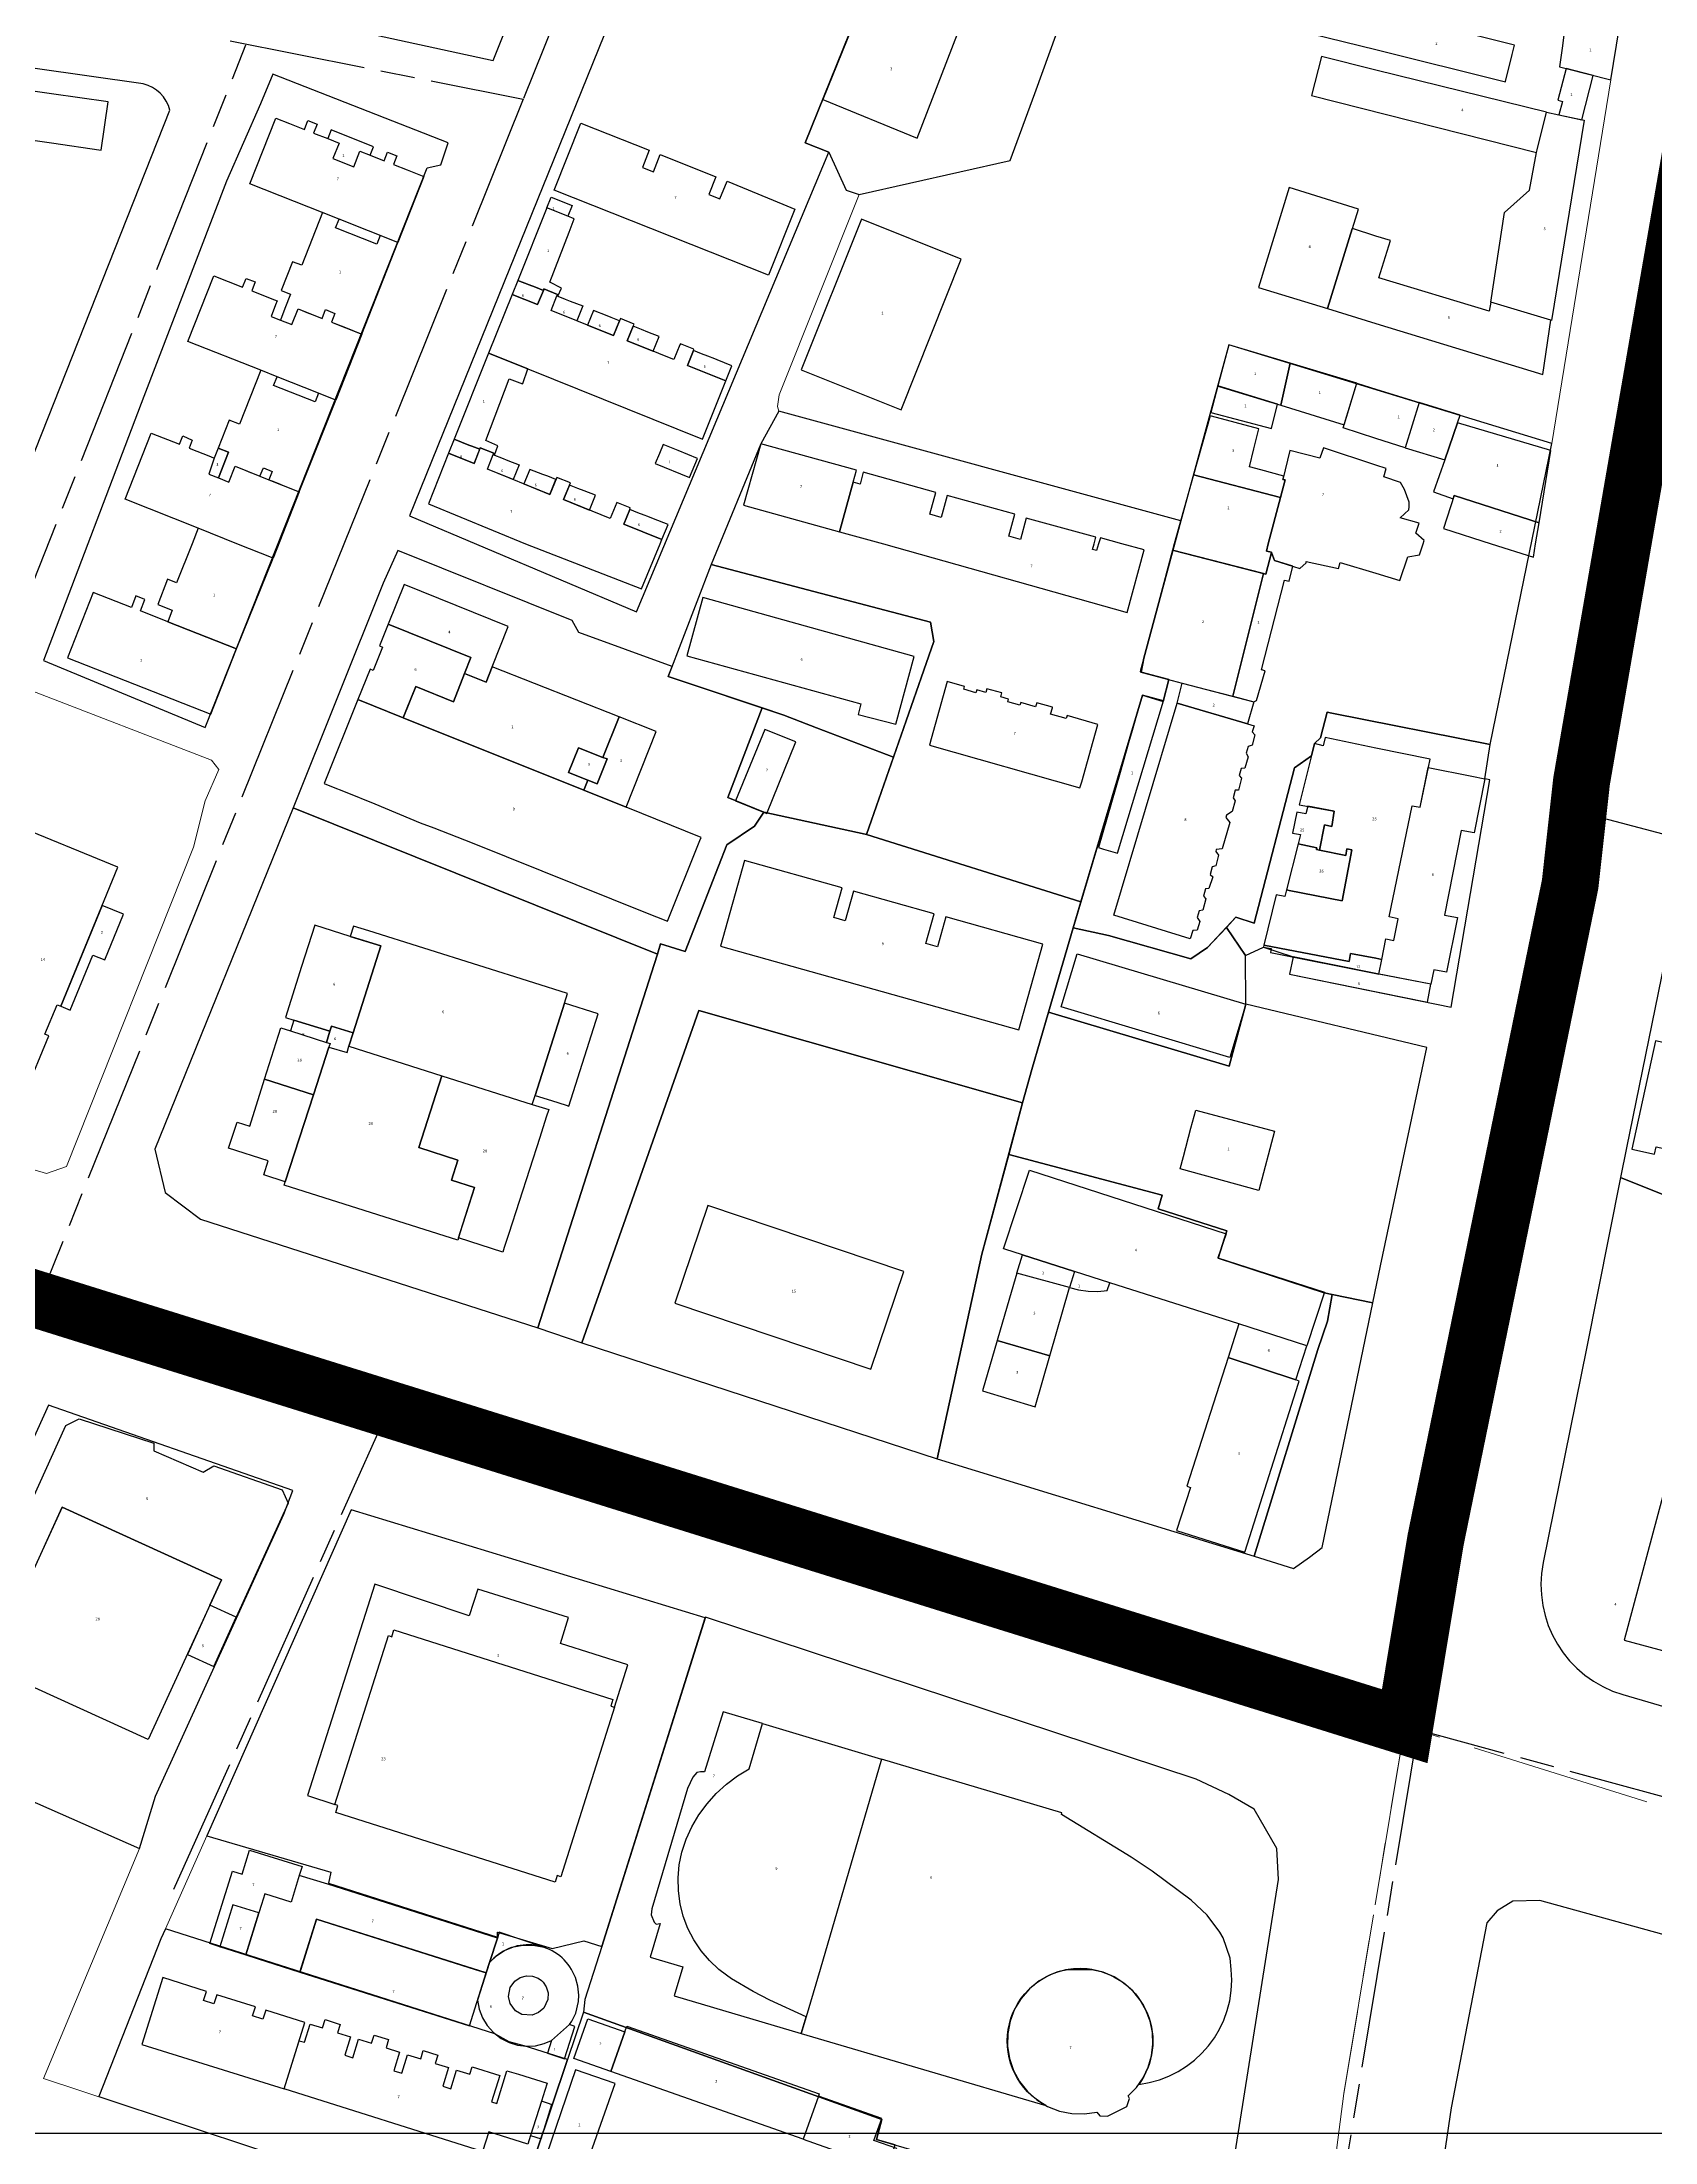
# Model space of a CAD drawing. Header units: millimetres. Extents: x 125232 to 134072, y 142885 to 152835.
# Drawn here: x 129766 to 130049, y 146969.7 to 147338 of the extents above; entities that cross this region are included whole.
import ezdxf
from ezdxf.enums import TextEntityAlignment as Align

# ---------------------------------------------------------------- set-up
doc = ezdxf.new("R2010")
doc.units = ezdxf.units.MM
doc.linetypes.add('ACAD_ISO08W100', pattern=[36, 24, -3, 6, -3])
doc.linetypes.add('CENTER', pattern=[50.8, 31.75, -6.35, 6.35, -6.35])
for name, color, linetype in [('buildings', 7, 'Continuous'), ('commerce', 10, 'Continuous'), ('commerce & office', 242, 'Continuous'), ('commerce and residence', 32, 'Continuous'), ('culture', 21, 'Continuous'), ('layers', 7, 'Continuous'), ('research & university', 30, 'Continuous'), ('reserve', 253, 'Continuous'), ('residence', 2, 'Continuous'), ('residence-bad', 41, 'Continuous'), ('villadom', 51, 'Continuous'), ('老城北中心线', 7, 'ACAD_ISO08W100')]:
    doc.layers.add(name, color=color, linetype=linetype)
for name, color, linetype, lineweight in [('government', 221, 'Continuous', 0), ('parking', 8, 'Continuous', 0), ('school', 31, 'Continuous', 0), ('super block', 6, 'CENTER', 0)]:
    doc.layers.add(name, color=color, linetype=linetype, lineweight=lineweight)
doc.styles.add('层数', font='', dxfattribs={"height": 2})
doc.styles.get('层数').set_extended_font_data('FangSong_GB2312')

msp = doc.modelspace()

# ---------------------------------------------------------------- linework, layer by layer
msp.add_lwpolyline([(130151.88, 147771.28), (129501.88, 147771.28), (129501.88, 146971.28), (130151.88, 146971.28)], close=True)
at = {"layer": 'buildings', "linetype": 'Continuous', "flags": 128}
for points in [[(129988.77, 147339.45), (130000, 147336.65), (130022.71, 147331.01), (130022.74, 147331.12), (130023.3, 147333.38), (130023.9, 147335.8), (130024.31, 147337.45), (129990.39, 147345.99), (129988.77, 147339.45)], [(129926.59, 147339.45), (129912.69, 147344.97), (129910.49, 147339.32), (129907.99, 147340.31), (129902.96, 147327.89), (129919.51, 147321.1)], [(130042.66, 147340.32), (130040.78, 147340.56), (130038.89, 147340.81), (130035.17, 147341.35), (130034.96, 147339.94), (130033.09, 147340.21), (130032.71, 147337.34), (130032.22, 147333.64), (130033.36, 147333.35), (130041.21, 147331.33)], [(129988.72, 147328.61), (130028.18, 147318.62), (130028.26, 147319.06), (130029.94, 147325.68), (130000, 147333.06), (129990.44, 147335.45), (129988.72, 147328.61)], [(129746.07, 147323.41), (129767.69, 147320.3), (129776.4, 147319.04), (129777.61, 147327.47), (129767.69, 147328.9), (129747.28, 147331.84), (129746.07, 147323.41)], [(130033.36, 147333.35), (130031.92, 147327.77), (130032.72, 147327.56), (130032.11, 147325.22), (130036.1, 147324.37), (130038.11, 147332.11)], [(129802.44, 147313.14), (129807.01, 147324.65), (129809.44, 147323.69), (129812.04, 147322.66), (129812.65, 147324.2), (129814.26, 147323.56), (129813.65, 147322.03), (129816.15, 147321.04), (129818.11, 147320.26), (129817.04, 147317.54), (129820.69, 147316.1), (129821.77, 147318.84), (129823.59, 147318.12), (129826, 147317.17), (129826.59, 147318.68), (129828.23, 147318.02), (129827.65, 147316.52), (129830.08, 147315.56), (129832.96, 147314.43), (129828.41, 147302.86), (129818.1, 147306.94), (129802.44, 147313.14)], [(129882.99, 147311.24), (129884.88, 147310.46), (129886.18, 147313.59), (129895.94, 147309.53), (129898.06, 147308.65), (129893.47, 147297.1), (129855.85, 147312.03), (129860.51, 147323.77), (129872.52, 147319.01), (129871.33, 147316.01), (129873.25, 147315.25), (129874.44, 147318.25), (129884.23, 147314.36)], [(130029.94, 147325.68), (130032.11, 147325.22), (130036.51, 147324.27), (130030.8, 147289.17), (130030.71, 147289.2), (130020.13, 147292.39), (130022.56, 147308.09), (130026.93, 147312.02), (130028.18, 147318.62), (130028.26, 147319.06)], [(129820.69, 147316.1), (129821.77, 147318.84), (129823.59, 147318.12), (129824.18, 147319.63), (129816.75, 147322.57), (129816.15, 147321.04), (129818.11, 147320.26), (129817.04, 147317.54)], [(129995.86, 147305.23), (129995.88, 147305.28), (129996.95, 147308.67), (129984.77, 147312.46), (129979.4, 147294.96), (129991.48, 147291.23), (129991.48, 147291.25)], [(129855.06, 147295.88), (129858.45, 147304.63), (129859.35, 147306.96), (129859.35, 147306.98), (129858.25, 147307.42), (129854.57, 147308.89), (129849.45, 147296.17), (129851.48, 147295.39), (129852.56, 147294.98), (129853.95, 147294.42), (129854.06, 147294.69), (129856.42, 147293.74), (129856.32, 147293.48), (129856.5, 147293.41), (129857.16, 147294.83)], [(129859.03, 147309.34), (129858.25, 147307.42), (129854.57, 147308.89), (129855.34, 147310.81)], [(129822.1, 147286.77), (129828.41, 147302.86), (129825.35, 147304.06), (129824.75, 147302.53), (129817.49, 147305.38), (129818.1, 147306.94), (129815.2, 147308.08), (129811.57, 147298.83), (129809.94, 147299.47), (129807.97, 147294.42), (129809.6, 147293.78), (129808.61, 147291.26), (129807.81, 147289.24), (129809.83, 147288.44), (129810.91, 147291.18), (129812.73, 147290.46), (129813.58, 147290.13), (129815.14, 147289.51), (129815.76, 147291.07), (129817.38, 147290.36), (129816.79, 147288.86), (129818.46, 147288.21), (129819.23, 147287.9)], [(129909.74, 147306.92), (129899.17, 147280.48), (129916.7, 147273.47), (129927.27, 147299.92)], [(129991.48, 147291.25), (130000, 147288.61), (130029.28, 147279.7), (130030.71, 147289.2), (130020.13, 147292.39), (130019.88, 147290.79), (130000.49, 147296.64), (130002.54, 147303.19), (130000, 147303.95), (129995.88, 147305.28), (129995.86, 147305.23), (129991.48, 147291.25)], [(129791.58, 147285.49), (129796.16, 147296.99), (129801.18, 147295), (129801.79, 147296.54), (129803.42, 147295.96), (129802.79, 147294.37), (129806.79, 147292.78), (129807.25, 147292.6), (129806.98, 147291.9), (129806.19, 147289.88), (129807.81, 147289.24), (129809.83, 147288.44), (129810.91, 147291.18), (129815.14, 147289.51), (129815.76, 147291.07), (129817.38, 147290.36), (129816.79, 147288.86), (129822.1, 147286.77), (129817.55, 147275.2), (129814.5, 147276.41), (129807.24, 147279.29), (129804.37, 147280.42), (129791.58, 147285.49)], [(129844.33, 147283.45), (129851.24, 147280.67), (129881.84, 147268.37), (129885.95, 147278.58), (129879.23, 147281.28), (129880.26, 147283.87), (129880.37, 147284.13), (129877.98, 147285.09), (129877.89, 147284.88), (129876.86, 147282.31), (129875.19, 147282.98), (129873.24, 147283.76), (129868.68, 147285.6), (129869.7, 147288.15), (129869.85, 147288.52), (129867.47, 147289.48), (129867.32, 147289.11), (129866.28, 147286.51), (129861.72, 147288.34), (129859.81, 147289.11), (129855.29, 147290.93), (129856.32, 147293.48), (129856.42, 147293.74), (129854.06, 147294.69), (129853.95, 147294.42), (129852.95, 147291.94), (129848.47, 147293.74)], [(129848.47, 147293.74), (129852.95, 147291.94), (129853.95, 147294.42), (129852.56, 147294.98), (129851.48, 147295.39), (129849.45, 147296.17)], [(129860.86, 147291.74), (129859.81, 147289.11), (129855.29, 147290.93), (129856.32, 147293.48), (129856.5, 147293.41), (129857.76, 147292.9), (129858.64, 147292.57)], [(129866.28, 147286.51), (129867.32, 147289.11), (129865.87, 147289.69), (129865.13, 147289.98), (129862.74, 147290.89), (129861.72, 147288.34)], [(129868.68, 147285.6), (129873.24, 147283.76), (129874.28, 147286.37), (129872.3, 147287.13), (129871.18, 147287.55), (129869.7, 147288.15)], [(129847.95, 147278.95), (129850.29, 147278.02), (129850.33, 147278.13), (129851.24, 147280.67), (129844.33, 147283.45), (129838.28, 147268.32), (129840.9, 147267.32), (129841.4, 147267.13), (129842.78, 147266.57), (129842.89, 147266.84), (129845.26, 147265.89), (129845.15, 147265.63), (129845.4, 147265.53), (129845.95, 147267.17), (129843.86, 147268.1), (129847.13, 147276.78)], [(129879.23, 147281.28), (129885.95, 147278.58), (129887.01, 147281.22), (129884.46, 147282.24), (129884.02, 147282.41), (129882.82, 147282.87), (129881.7, 147283.29), (129880.26, 147283.87)], [(129984.95, 147281.66), (129974.18, 147284.86), (129972.29, 147277.67), (129972.51, 147277.6), (129981.18, 147274.94), (129982.74, 147274.46), (129983.3, 147274.29)], [(129811.13, 147259.1), (129817.55, 147275.2), (129814.5, 147276.41), (129813.89, 147274.87), (129806.63, 147277.75), (129807.24, 147279.29), (129804.37, 147280.42), (129800.62, 147270.95), (129798.84, 147271.66), (129796.91, 147266.78), (129798.73, 147266.05), (129796.95, 147261.55), (129798.8, 147260.81), (129799.91, 147263.59), (129801.76, 147262.85), (129802.29, 147262.64), (129803.5, 147262.15), (129804.24, 147261.86), (129805.8, 147261.24), (129806.34, 147261.02), (129807.38, 147260.6), (129808.31, 147260.23)], [(129996.63, 147278.18), (129984.95, 147281.66), (129983.3, 147274.29), (129994.42, 147270.88)], [(129971.06, 147273.01), (129981.71, 147270.21), (129982.74, 147274.46), (129972.29, 147277.67)], [(130000, 147268.44), (129994.25, 147270.32), (129996.63, 147278.18), (130000, 147277.14), (130007.59, 147274.79), (130005.11, 147266.85), (130000, 147268.44)], [(129977.81, 147263.48), (129978.58, 147266.65), (129979.44, 147270.18), (129971.15, 147272.37), (129970.91, 147272.43), (129968, 147262.08), (129983.24, 147258.11), (129984.09, 147261.21), (129983.69, 147261.3), (129983.83, 147261.87), (129979.84, 147262.94)], [(130014.78, 147272.56), (130007.59, 147274.79), (130005.11, 147266.85), (130012.07, 147264.7), (130014.31, 147271.19)], [(129780.61, 147257.85), (129785.16, 147269.38), (129790.1, 147267.44), (129790.68, 147268.9), (129792.35, 147268.19), (129791.79, 147266.77), (129795.53, 147265.3), (129796.21, 147265.03), (129795.26, 147262.22), (129796.95, 147261.55), (129798.8, 147260.81), (129799.91, 147263.59), (129804.24, 147261.86), (129804.83, 147263.33), (129806.38, 147262.68), (129805.8, 147261.24), (129811.13, 147259.1), (129806.53, 147247.48), (129800.18, 147250), (129793.41, 147252.72), (129780.61, 147257.85)], [(129837.3, 147265.89), (129841.79, 147264.09), (129842.78, 147266.57), (129841.4, 147267.13), (129840.9, 147267.32), (129838.28, 147268.32)], [(130030.7, 147266.33), (130014.31, 147271.19), (130012.07, 147264.7), (130010.13, 147259.09), (130013.54, 147257.89), (130013.73, 147258.49), (130028.62, 147253.67)], [(129796.95, 147261.55), (129798.73, 147266.05), (129796.91, 147266.78), (129796.21, 147265.03), (129795.26, 147262.22)], [(129837.3, 147265.89), (129833.78, 147257.02), (129850.79, 147250), (129871.16, 147242.1), (129874.45, 147250), (129874.76, 147250.77), (129868.06, 147253.43), (129869.1, 147256.02), (129869.2, 147256.28), (129866.81, 147257.24), (129865.69, 147254.46), (129857.51, 147257.74), (129858.69, 147260.67), (129856.3, 147261.63), (129855.11, 147258.66), (129844.13, 147263.08), (129845.15, 147265.63), (129845.26, 147265.89), (129842.89, 147266.84), (129841.79, 147264.09), (129837.3, 147265.89)], [(129849.69, 147263.87), (129848.64, 147261.26), (129844.13, 147263.08), (129845.15, 147265.63), (129845.4, 147265.53), (129846.59, 147265.05), (129847.72, 147264.62)], [(129880.96, 147264.97), (129877.6, 147266.35), (129874.96, 147267.43), (129874.31, 147265.85), (129873.58, 147264.09), (129879.59, 147261.63)], [(129889.03, 147256.79), (129905.91, 147252.11), (129908.28, 147260.79), (129908.86, 147262.9), (129892.11, 147267.5)], [(129981.67, 147248.48), (129982.22, 147247.06), (129986.63, 147245.69), (129987.75, 147246.65), (129987.76, 147246.88), (129993.42, 147245.65), (129993.7, 147246.72), (130000, 147244.83), (130004.22, 147243.54), (130005.61, 147247.7), (130007.67, 147248.06), (130008.31, 147250), (130008.49, 147250.57), (130007.03, 147251.88), (130007.56, 147253.61), (130004.23, 147254.53), (130005.79, 147255.97), (130005.86, 147256.49), (130005.81, 147257.32), (130005.03, 147259.54), (130004.31, 147260.76), (130001.36, 147261.74), (130001.78, 147263.21), (130000, 147263.78), (129990.82, 147266.82), (129990.15, 147265), (129984.92, 147266.38), (129983.69, 147261.3), (129984.09, 147261.21), (129983.24, 147258.11), (129981.1, 147250), (129980.78, 147248.71), (129981.68, 147248.5), (129981.67, 147248.48)], [(129855.11, 147258.66), (129856.16, 147261.26), (129854.71, 147261.84), (129853.87, 147262.16), (129851.57, 147263.04), (129850.55, 147260.49)], [(129908.28, 147260.79), (129905.91, 147252.11), (129913.59, 147250), (129956.38, 147237.93), (129959.32, 147248.92), (129955.4, 147250), (129951.66, 147251.03), (129951.33, 147250), (129950.99, 147248.81), (129950.3, 147249), (129950.58, 147250), (129950.88, 147251.15), (129938.67, 147254.52), (129937.63, 147250.75), (129935.61, 147251.31), (129936.67, 147255.17), (129924.81, 147258.44), (129923.75, 147254.61), (129921.73, 147255.17), (129922.79, 147259.02), (129910.08, 147262.54), (129909.5, 147260.45), (129908.28, 147260.79)], [(129964.33, 147248.87), (129980.7, 147244.67), (129981.67, 147248.48), (129981.68, 147248.5), (129980.78, 147248.71), (129981.1, 147250), (129983.24, 147258.11), (129968, 147262.08), (129964.62, 147250), (129964.33, 147248.87)], [(129857.51, 147257.74), (129862.07, 147255.91), (129863.12, 147258.52), (129861.12, 147259.28), (129860.01, 147259.7), (129858.54, 147260.29)], [(130011.87, 147252.66), (130020.24, 147250), (130027.64, 147247.64), (130028.02, 147250), (130028.62, 147253.67), (130013.73, 147258.49), (130011.87, 147252.66)], [(129868.06, 147253.43), (129874.76, 147250.77), (129875.84, 147253.37), (129873.29, 147254.39), (129872.25, 147254.79), (129871.61, 147255.03), (129870.53, 147255.44), (129869.1, 147256.02)], [(129788.85, 147238.37), (129788.05, 147236.33), (129800.11, 147231.58), (129806.53, 147247.48), (129800.18, 147250), (129793.41, 147252.72), (129792.33, 147250), (129789.62, 147243.16), (129788.04, 147243.79), (129786.29, 147239.38), (129788.85, 147238.37)], [(129980.29, 147244.77), (129964.33, 147248.87), (129959.27, 147229.96), (129958.7, 147227.83), (129958.62, 147227.53), (129959.02, 147227.43), (129966.04, 147225.58), (129974.9, 147223.26)], [(129983.98, 147243.59), (129984.76, 147243.44), (129985.41, 147246.07), (129982.22, 147247.06), (129981.67, 147248.48), (129980.7, 147244.67), (129980.29, 147244.77), (129974.9, 147223.26), (129978.59, 147222.27), (129979.08, 147222.51), (129980.6, 147227.72), (129979.94, 147227.92)], [(129829.52, 147242.84), (129826.74, 147235.91), (129841.2, 147230.08), (129840.1, 147227.24), (129843.92, 147225.74), (129844.98, 147228.45), (129847.76, 147235.52)], [(129770.45, 147230), (129795.59, 147220.1), (129800.11, 147231.58), (129788.05, 147236.33), (129783.25, 147238.22), (129784.06, 147240.25), (129782.47, 147240.88), (129781.67, 147238.84), (129774.99, 147241.47)], [(129881.93, 147240.59), (129879.1, 147230.35), (129909.67, 147221.93), (129909.19, 147220.09), (129915.77, 147218.35), (129919.02, 147230.25)], [(129831.59, 147224.99), (129838.18, 147222.31), (129840.1, 147227.24), (129841.2, 147230.08), (129826.74, 147235.91), (129825.21, 147232.09), (129825.71, 147231.89), (129824.07, 147227.79), (129823.56, 147227.99), (129821.43, 147222.68), (129829.37, 147219.49), (129830.08, 147221.26)], [(129867.26, 147219.68), (129844.98, 147228.45), (129843.92, 147225.74), (129840.1, 147227.24), (129838.18, 147222.31), (129831.59, 147224.99), (129829.37, 147219.49), (129861.02, 147206.79), (129861.73, 147208.55), (129858.36, 147209.91), (129860.09, 147214.21), (129864.37, 147212.54)], [(129978.59, 147222.27), (129977.46, 147218.42), (129965.12, 147222.04), (129966.04, 147225.58)], [(129821.43, 147222.68), (129815.51, 147207.94), (129816.81, 147207.42), (129819.16, 147206.48), (129824.39, 147204.38), (129832.35, 147201.09), (129834.72, 147200.2), (129841.45, 147197.54), (129871.88, 147185.33), (129875.7, 147183.8), (129881.39, 147197.97), (129881.62, 147198.52), (129868.45, 147203.81), (129861.02, 147206.79), (129829.37, 147219.49)], [(129951.32, 147196.74), (129952.22, 147196.47), (129954.68, 147195.73), (129962.71, 147222.46), (129959.03, 147223.45), (129958.6, 147221.98), (129957.12, 147216.84), (129956.74, 147215.51), (129955.11, 147209.88)], [(129965.12, 147222.04), (129977.46, 147218.42), (129978.63, 147218.07), (129978.3, 147217.02), (129978.76, 147216.52), (129978.27, 147214.7), (129977.61, 147214.48), (129977.21, 147213.31), (129977.6, 147212.64), (129977, 147210.64), (129976.34, 147210.6), (129976, 147209.36), (129976.4, 147208.88), (129975.91, 147206.81), (129975.31, 147206.77), (129974.96, 147205.42), (129975.3, 147204.93), (129974.76, 147203.04), (129973.78, 147202.42), (129973.65, 147202.01), (129974.4, 147201.15), (129973.04, 147196.5), (129971.96, 147196.36), (129971.89, 147196.01), (129972.4, 147195.4), (129971.92, 147193.51), (129971.26, 147193.35), (129970.91, 147192), (129971.37, 147191.62), (129970.71, 147189.57), (129970.1, 147189.47), (129969.76, 147188.23), (129970.16, 147187.74), (129969.62, 147185.74), (129969.02, 147185.64), (129968.62, 147184.47), (129969.13, 147183.79), (129968.66, 147182.26), (129967.88, 147182.17), (129967.41, 147180.7), (129954.03, 147184.89)], [(129873.75, 147217.11), (129867.26, 147219.68), (129864.37, 147212.54), (129865.12, 147212.26), (129863.37, 147207.9), (129861.73, 147208.55), (129861.02, 147206.79), (129868.45, 147203.81)], [(129892.82, 147217.42), (129887.68, 147204.94), (129893.16, 147202.73), (129898.22, 147215.24)], [(129865.12, 147212.26), (129864.37, 147212.54), (129860.09, 147214.21), (129858.36, 147209.91), (129861.73, 147208.55), (129863.37, 147207.9)], [(129982.53, 147188.45), (129980.32, 147179.62), (129995.32, 147176.72), (129995.54, 147178.15), (130000, 147177.33), (130001.03, 147177.12), (130001.76, 147180.73), (130003.15, 147180.44), (130003.93, 147184.24), (130002.35, 147184.57), (130006.38, 147204.07), (130007.75, 147203.79), (130009.49, 147212.22), (130000, 147214.18), (129991.08, 147216.05), (129990.75, 147214.57), (129989.2, 147214.96), (129986.55, 147204.24), (129992.67, 147203.14), (129992.24, 147200.44), (129990.96, 147200.69), (129990.1, 147196.26), (129994.71, 147195.36), (129994.91, 147196.51), (129995.79, 147196.31), (129994.09, 147187.39), (129984.77, 147189.2), (129984.31, 147189.31), (129984.03, 147188.17), (129982.53, 147188.45)], [(130009.19, 147210.75), (130016.81, 147209.25), (130019.09, 147208.8), (130017.21, 147199.3), (130014.93, 147199.75), (130012.02, 147184.9), (130014.29, 147184.49), (130012.37, 147174.88), (130010.16, 147175.31), (130009.66, 147172.75), (130000.51, 147174.54), (130001.03, 147177.12), (130001.76, 147180.73), (130003.15, 147180.44), (130003.93, 147184.24), (130002.35, 147184.57), (130006.38, 147204.07), (130007.75, 147203.79)], [(129989.62, 147196.69), (129989.55, 147196.36), (129990.1, 147196.26), (129990.96, 147200.69), (129992.24, 147200.44), (129992.67, 147203.14), (129988.03, 147203.97), (129987.69, 147202.62), (129986.11, 147202.94), (129985.37, 147199.28), (129986.78, 147199), (129986.36, 147197.36)], [(129744.55, 147161.21), (129763.06, 147153.64), (129767.18, 147163.71), (129766.52, 147163.98), (129768.64, 147169.16), (129769.3, 147168.89), (129779.29, 147193.29), (129760.78, 147200.87), (129759.72, 147198.27), (129759.03, 147198.56), (129754.11, 147186.53), (129754.8, 147186.24), (129755.65, 147188.32), (129764.3, 147184.78), (129759.45, 147172.94), (129750.8, 147176.48), (129747.94, 147169.48), (129747.25, 147169.77), (129744.26, 147162.47), (129744.95, 147162.19), (129744.55, 147161.21)], [(129921.07, 147179.9), (129922.53, 147185.12), (129908.35, 147189.1), (129906.89, 147183.88), (129904.89, 147184.44), (129906.36, 147189.66), (129889.26, 147194.47), (129885.04, 147179.44), (129937.33, 147164.76), (129941.54, 147179.79), (129924.55, 147184.56), (129923.08, 147179.34)], [(129995.79, 147196.31), (129994.91, 147196.51), (129994.71, 147195.36), (129990.1, 147196.26), (129989.55, 147196.36), (129989.62, 147196.69), (129986.36, 147197.36), (129984.31, 147189.31), (129984.77, 147189.2), (129994.09, 147187.39)], [(129780.29, 147185.04), (129776.54, 147186.58), (129769.3, 147168.89), (129770.96, 147168.21), (129774.92, 147177.87), (129777, 147177.02)], [(129821.08, 147180.83), (129820.08, 147181.14), (129813.84, 147183.12), (129811.55, 147175.87), (129808.7, 147166.91), (129810.17, 147166.46), (129816.49, 147164.52), (129816.76, 147165.4), (129820.58, 147164.22), (129825.43, 147179.47)], [(129851.99, 147151.69), (129852.49, 147153.26), (129857.63, 147169.42), (129858.16, 147171.11), (129852.25, 147172.99), (129823.35, 147182.12), (129820.66, 147182.97), (129820.08, 147181.14), (129825.43, 147179.47), (129820.58, 147164.22), (129819.85, 147161.9), (129836.16, 147156.72)], [(129980.26, 147179.29), (129981.64, 147179.01), (129981.51, 147178.35), (130000, 147174.64), (130000.51, 147174.54), (130001.03, 147177.12), (130000, 147177.33), (129995.54, 147178.15), (129995.32, 147176.72), (129980.32, 147179.62), (129980.26, 147179.29)], [(129944.76, 147168.79), (129947.61, 147178.09), (129977.17, 147169.29), (129974.38, 147159.92)], [(129984.86, 147174.52), (130009.04, 147169.61), (130009.66, 147172.75), (130000, 147174.64), (129985.48, 147177.55), (129984.86, 147174.52)], [(129863.54, 147167.57), (129857.63, 147169.42), (129852.49, 147153.26), (129855.39, 147152.35), (129857.94, 147151.54), (129858.43, 147151.39)], [(129805.05, 147156.11), (129807.91, 147165.11), (129809.59, 147164.58), (129815.92, 147162.57), (129816.53, 147162.38), (129816.32, 147161.71), (129813.62, 147153.39)], [(129816.49, 147164.52), (129810.17, 147166.46), (129809.59, 147164.58), (129815.92, 147162.57)], [(129820.58, 147164.22), (129816.76, 147165.4), (129816.49, 147164.52), (129815.92, 147162.57), (129816.53, 147162.38), (129816.32, 147161.71), (129819.52, 147160.78), (129819.85, 147161.9)], [(129841.86, 147137.13), (129839.32, 147129.13), (129839.06, 147128.3), (129838.93, 147127.89), (129808.47, 147137.53), (129808.65, 147138.1), (129813.62, 147153.39), (129816.32, 147161.71), (129819.52, 147160.78), (129819.85, 147161.9), (129836.16, 147156.72), (129832.1, 147144.11), (129838.97, 147141.93), (129837.85, 147138.4)], [(130061.8, 147153.55), (130059.47, 147154.05), (130060.67, 147159.5), (130060.2, 147159.61), (130060.39, 147160.38), (130049.05, 147162.84), (130044.91, 147143.86), (130048.86, 147142.99), (130049.14, 147144.25), (130056.99, 147142.53), (130058.18, 147148.14), (130060.65, 147147.63), (130061.25, 147150.8)], [(129805.05, 147156.11), (129813.62, 147153.39), (129808.65, 147138.1), (129804.89, 147139.35), (129805.69, 147141.79), (129798.74, 147143.99), (129800.24, 147148.55), (129802.44, 147147.86)], [(129836.16, 147156.72), (129851.99, 147151.69), (129854.89, 147150.77), (129854.46, 147149.45), (129853.31, 147145.89), (129847.87, 147129.03), (129847.09, 147126.62), (129846.83, 147125.79), (129839.06, 147128.3), (129841.86, 147137.13), (129837.85, 147138.4), (129838.97, 147141.93), (129832.1, 147144.11)], [(129965.67, 147140.37), (129966.24, 147142.53), (129967.55, 147147.5), (129968.38, 147150.65), (129982.21, 147146.99), (129979.46, 147136.59)], [(129987.9, 147109.38), (129975.94, 147113.2), (129953.31, 147120.41), (129947.12, 147122.39), (129937.98, 147125.3), (129934.89, 147126.29), (129934.65, 147126.37), (129939.23, 147140.13), (129973.71, 147129.02), (129972.27, 147124.77), (129990.99, 147118.77)], [(129877.03, 147116.83), (129911.41, 147105.28), (129917.16, 147122.4), (129882.78, 147133.96)], [(129937.03, 147122.07), (129937.98, 147125.3), (129947.12, 147122.39), (129946.22, 147119.57)], [(129946.22, 147119.57), (129937.03, 147122.07), (129935.75, 147117.72), (129933.56, 147110.3), (129942.79, 147107.62)], [(129947.12, 147122.39), (129946.22, 147119.57), (129947.85, 147119.16), (129949.52, 147118.94), (129951.2, 147118.9), (129952.88, 147119.05), (129953.31, 147120.41), (129947.12, 147122.39)], [(129987.9, 147109.38), (129975.94, 147113.2), (129974.06, 147107.33), (129985.96, 147103.38)], [(129942.79, 147107.62), (129933.56, 147110.3), (129930.96, 147101.48), (129940.21, 147098.63)], [(129974.06, 147107.33), (129966.82, 147084.73), (129967.49, 147084.51), (129964.99, 147076.99), (129977, 147073.17), (129977.47, 147074.63), (129981.28, 147086.62), (129986.36, 147102.61), (129986.54, 147103.18), (129985.96, 147103.38)], [(129797.47, 147068.34), (129769.55, 147081.06), (129763.53, 147067.89), (129758.97, 147070.11), (129758.77, 147070.21), (129770.18, 147095.41), (129772.51, 147096.54), (129785.61, 147092.29), (129785.59, 147090.95), (129794.27, 147087.2), (129796.16, 147088.33), (129808.11, 147084.13), (129809.18, 147081.74), (129800.07, 147061.76), (129795.44, 147063.87)], [(130085.74, 147076.13), (130050.97, 147085.44), (130043.54, 147057.73), (130061.16, 147053.01), (130078.32, 147048.41)], [(129769.55, 147081.06), (129797.47, 147068.34), (129784.61, 147040.3), (129756.74, 147053.03)], [(129858.38, 147061.7), (129842.45, 147066.68), (129840.91, 147062), (129824.4, 147067.54), (129812.59, 147030.48), (129817.35, 147028.92), (129826.78, 147058.53), (129827.35, 147058.35), (129827.72, 147059.53), (129866.15, 147047.35), (129865.78, 147046.18), (129866.41, 147045.99), (129868.74, 147053.41), (129856.95, 147057.18)], [(129800.07, 147061.76), (129795.44, 147063.87), (129791.5, 147055.23), (129796.12, 147053.11), (129800.07, 147061.76)], [(129826.78, 147058.53), (129827.35, 147058.35), (129827.72, 147059.53), (129866.15, 147047.35), (129865.78, 147046.18), (129866.41, 147045.99), (129866.43, 147045.98), (129857.04, 147016.26), (129856.38, 147016.47), (129856.01, 147015.32), (129817.52, 147027.54), (129817.88, 147028.74), (129817.35, 147028.91)], [(129878.39, 147000.48), (129876.88, 146995.38), (129899.2, 146988.79), (129900.05, 146991.7), (129893.7, 146994.61), (129890.73, 146996.15), (129886.94, 146998.38), (129884.96, 146999.81), (129884.74, 147000), (129883.09, 147001.56), (129881.61, 147003.29), (129880.35, 147005.18), (129879.31, 147007.2), (129878.5, 147009.33), (129877.94, 147011.53), (129877.63, 147013.78), (129877.57, 147016.06), (129877.78, 147018.32), (129878.24, 147020.55), (129879.02, 147022.83), (129880.02, 147025.03), (129881.24, 147027.11), (129882.67, 147029.06), (129884.28, 147030.86), (129886.07, 147032.48), (129888.01, 147033.92), (129890.08, 147035.15), (129892.41, 147043.12), (129885.51, 147045.18), (129882.21, 147034.65), (129881.5, 147034.64), (129880.86, 147034.52), (129880.19, 147033.74), (129879.25, 147031.74), (129872.95, 147010.62), (129872.84, 147009.57), (129873.38, 147008.28), (129873.74, 147007.92), (129874.45, 147008.05), (129872.68, 147002.17), (129878.39, 147000.48)], [(129884.74, 147000), (129883.09, 147001.56), (129881.61, 147003.29), (129880.35, 147005.18), (129879.31, 147007.2), (129878.5, 147009.33), (129877.94, 147011.53), (129877.63, 147013.78), (129877.57, 147016.06), (129877.78, 147018.32), (129878.24, 147020.55), (129879.02, 147022.83), (129880.02, 147025.03), (129881.24, 147027.11), (129882.67, 147029.06), (129884.28, 147030.86), (129886.07, 147032.48), (129888.01, 147033.92), (129890.08, 147035.15), (129892.41, 147043.12), (129913.29, 147036.89), (129902.48, 147000), (129900.05, 146991.7), (129893.7, 146994.61), (129890.73, 146996.15), (129886.94, 146998.38), (129884.96, 146999.81), (129884.74, 147000)], [(129802.42, 147020.91), (129811.62, 147018.06), (129811.13, 147016.5), (129809.68, 147011.81), (129805.08, 147013.24), (129804.51, 147011.41), (129804.04, 147009.9), (129799.49, 147011.32), (129797.22, 147003.99), (129795.45, 147004.54), (129799.39, 147017.22), (129801.11, 147016.69)], [(129816.12, 147014.95), (129811.13, 147016.5), (129809.68, 147011.81), (129805.07, 147013.23), (129804.51, 147011.41), (129804.05, 147009.92), (129804.04, 147009.9), (129801.76, 147002.54), (129803.91, 147001.86), (129809.75, 147000), (129811.23, 146999.53), (129814.18, 147008.81), (129811.23, 146999.53), (129814.18, 147008.81), (129841.96, 147000), (129843.93, 146999.38), (129844.51, 147001.19), (129845.88, 147005.51)], [(129804.04, 147009.9), (129799.49, 147011.32), (129797.22, 147003.99), (129797.32, 147003.95), (129801.76, 147002.54)], [(129811.23, 146999.53), (129840.99, 146990.09), (129843.93, 146999.38), (129814.18, 147008.81), (129811.38, 147000), (129811.23, 146999.53)], [(129846.21, 147006.56), (129845.88, 147005.51), (129844.51, 147001.19), (129845.73, 147002.38), (129847.16, 147003.31), (129848.74, 147003.95), (129850.41, 147004.27), (129852.11, 147004.28), (129853.78, 147003.96), (129846.21, 147006.56)], [(129950.19, 147000), (129946, 147000), (129945.54, 146999.91), (129945.2, 146999.84), (129944.68, 146999.71), (129944.18, 146999.56), (129942.87, 146999.05), (129940.94, 146997.98), (129939.22, 146996.58), (129937.76, 146994.9), (129936.62, 146993.01), (129935.83, 146990.94), (129935.4, 146988.76), (129935.36, 146986.55), (129935.7, 146984.36), (129936.41, 146982.26), (129937.48, 146980.32), (129938.86, 146978.59), (129940.52, 146977.12), (129942.41, 146975.97), (129944.48, 146975.16), (129946.65, 146974.72), (129948.86, 146974.66), (129951.06, 146974.98), (129951.54, 146974.3), (129952.94, 146974.26), (129956.32, 146975.99), (129956.8, 146977.38), (129956.56, 146977.84), (129957.98, 146979.32), (129959.15, 146981), (129960.03, 146982.86), (129960.61, 146984.83), (129960.86, 146986.87), (129960.78, 146988.92), (129960.37, 146990.93), (129959.65, 146992.85), (129958.63, 146994.63), (129957.33, 146996.22), (129955.8, 146997.59), (129954.07, 146998.69), (129952.18, 146999.5), (129950.19, 147000)], [(129949.35, 147000.11), (129948.18, 147000.19), (129946.97, 147000.11), (129946, 147000), (129950.19, 147000)], [(129812.13, 146990.71), (129805.26, 146992.87), (129804.76, 146991.27), (129802.94, 146991.84), (129803.45, 146993.44), (129796.66, 146995.57), (129796.15, 146993.97), (129794.35, 146994.54), (129794.85, 146996.14), (129787.21, 146998.59), (129783.52, 146986.83), (129808.48, 146979.05)], [(129853.89, 146997.76), (129854.46, 146996.92), (129854.77, 146995.89), (129854.73, 146994.72), (129854.04, 146993.22), (129853.12, 146992.42), (129852.01, 146991.99), (129850.19, 146992.1), (129849.08, 146992.73), (129848.11, 146994.02), (129847.83, 146995.27), (129848.14, 146996.85), (129848.94, 146997.96), (129849.9, 146998.6), (129850.97, 146998.88), (129852.07, 146998.81), (129853.02, 146998.45), (129853.6, 146998.04)], [(129813.05, 146990.42), (129815.22, 146989.74), (129815.68, 146991.2), (129818.31, 146990.36), (129817.85, 146988.91), (129820.12, 146988.2), (129819.1, 146984.96), (129820.52, 146984.51), (129821.54, 146987.75), (129823.79, 146987.05), (129824.25, 146988.49), (129826.8, 146987.69), (129826.35, 146986.24), (129828.74, 146985.49), (129827.71, 146982.24), (129829.12, 146981.8), (129830.14, 146985.05), (129832.43, 146984.33), (129832.88, 146985.78), (129835.43, 146984.98), (129834.97, 146983.53), (129837.31, 146982.8), (129836.29, 146979.54), (129837.69, 146979.09), (129838.72, 146982.36), (129841.05, 146981.62), (129841.46, 146982.92), (129846.3, 146981.4), (129844.85, 146976.8), (129845.77, 146976.51), (129847.57, 146982.24), (129849.57, 146981.61), (129854.6, 146980.03), (129854.2, 146978.77), (129853.6, 146976.88), (129851.71, 146970.87), (129851.24, 146969.35), (129844.37, 146971.5), (129843.29, 146968.08), (129808.48, 146979.05), (129811.13, 146987.5), (129812.04, 146987.22)], [(129859.49, 146989.97), (129858.55, 146990.32), (129855.4, 146987.55), (129854.67, 146985.3), (129857.65, 146984.35)], [(129861.74, 146991.35), (129868.24, 146989.06), (129865.79, 146982.12), (129859.29, 146984.39)], [(129868.58, 146990.05), (129902.34, 146978.16), (129902.2, 146977.77), (129899.55, 146970.23), (129865.79, 146982.12), (129868.24, 146989.06)], [(129859.61, 146982.42), (129853.61, 146964.92), (129860.43, 146962.59), (129866.52, 146979.99)], [(129855.45, 146976.3), (129855.34, 146976.34), (129854.83, 146976.5), (129853.6, 146976.88), (129851.71, 146970.87), (129853.56, 146970.29)], [(129899.55, 146970.23), (129905.98, 146967.96), (129905.38, 146966.26), (129914.04, 146963.18), (129915.93, 146968.57), (129911.94, 146969.98), (129913.31, 146973.87), (129902.2, 146977.77), (129899.55, 146970.23)]]:
    msp.add_lwpolyline(points, close=True, dxfattribs=at)
at = {"layer": 'buildings', "linetype": 'Continuous', "elevation": -28.54, "flags": 128}
msp.add_lwpolyline([(129951.19, 147218.33), (129945.82, 147219.9), (129945.68, 147219.37), (129942.94, 147220.15), (129943.26, 147221.26), (129943.27, 147221.32), (129940.51, 147222.1), (129940.3, 147221.39), (129937.69, 147222.16), (129937.55, 147221.68), (129935.42, 147222.29), (129935.56, 147222.77), (129934.2, 147223.16), (129934.4, 147223.85), (129931.77, 147224.59), (129931.59, 147223.92), (129929.98, 147224.38), (129929.84, 147223.88), (129927.71, 147224.49), (129927.85, 147224.99), (129924.79, 147225.85), (129922, 147215.8), (129921.68, 147214.71), (129948.08, 147207.18), (129948.4, 147208.28), (129949.41, 147211.83), (129950.38, 147215.38)], close=True, dxfattribs=at)
at = {"layer": 'buildings', "linetype": 'Continuous', "flags": 128}
for points in [[(129900.05, 146991.7), (129899.2, 146988.79), (129942.09, 146976.14, -0.716554), (129946, 147000), (129946.97, 147000.11), (129948.18, 147000.19), (129949.35, 147000.11), (129950.19, 147000, -0.558855), (129958.4, 146979.85, 0.409602), (129974.61, 147000), (129974.45, 147001.99), (129973.19, 147005.56), (129972.59, 147006.55), (129970.39, 147009.53), (129967.59, 147012.15), (129960.77, 147017.21), (129957.09, 147019.71), (129944.85, 147027.19), (129944.93, 147027.45), (129913.29, 147036.89), (129902.48, 147000), (129900.05, 146991.7)], [(129845.18, 146988.96), (129846.56, 146987.89), (129847.94, 146987.18), (129849.39, 146986.74), (129850.98, 146986.54), (129852.57, 146986.63), (129854.11, 146987), (129855.4, 146987.55), (129858.55, 146990.32), (129858.94, 146990.92), (129859.62, 146992.35), (129860.1, 146994.36), (129860.16, 146995.47), (129860.02, 146997.04), (129859.59, 146998.57), (129858.9, 147000, 0.512761), (129844.51, 147001.19), (129842.42, 146994.61), (129842.71, 146993.03), (129843.28, 146991.53), (129844.11, 146990.16), (129845.18, 146988.96)]]:
    msp.add_lwpolyline(points, format="xyb", close=True, dxfattribs=at)
at = {"layer": 'commerce'}
for points in [[(129915.37, 147212.58), (129901.88, 147217.73), (129896.13, 147219.94), (129892.35, 147221.21), (129886.3, 147205.51), (129892.64, 147202.94), (129910.4, 147199.09), (129910.64, 147199.01)], [(130019.98, 147208.63), (130019.09, 147208.8), (130020.04, 147214.8), (129992.25, 147220.27), (129991.43, 147220.49), (129990.27, 147215.97), (129989.2, 147214.96), (129988.68, 147212.83), (129985.73, 147210.72), (129978.67, 147183.48), (129975.44, 147184.51), (129973.79, 147182.74), (129977.11, 147177.8), (129980.26, 147179.29), (129985.47, 147177.55), (129984.86, 147174.53), (130013.18, 147168.75)], [(129873.38, 147176.25), (129873.95, 147178.06), (129810.08, 147203.67), (129785.82, 147143.84), (129787.6, 147136.27), (129793.78, 147131.55), (129853, 147112.51)], [(130008.93, 147161.66), (129977.17, 147169.29), (129974.28, 147158.42), (129942.56, 147167.88), (129939.63, 147157.82), (129938.02, 147151.94), (129935.6, 147142.93), (129962.48, 147135.79), (129961.8, 147133.38), (129973.85, 147129.5), (129972.33, 147124.75), (129990.94, 147118.62), (129992.35, 147118.36), (129999.44, 147116.9), (130000.78, 147123.38)], [(129999.44, 147116.9), (129992.35, 147118.36), (129991.48, 147113.66), (129989.81, 147108.73), (129978.64, 147072.44), (129985.55, 147070.32), (129988.36, 147072.32), (129990.59, 147074.01)], [(129808.44, 147079.86), (129810, 147083.96), (129767.12, 147098.94), (129749.1, 147059.26), (129749.91, 147056.62), (129746.12, 147048.6), (129741.84, 147039.36), (129783.12, 147021.19), (129785.89, 147030.4)], [(129882.33, 147061.65), (129820.22, 147080.58), (129794.89, 147023.44), (129816.66, 147017.04), (129816.26, 147015.12), (129845.92, 147005.64), (129845.92, 147006.52), (129855.48, 147003.65), (129861.06, 147005), (129864.18, 147004.05)]]:
    msp.add_lwpolyline(points, close=True, dxfattribs=at)
for points in [[(130065.08, 147158.43), (130070.31, 147178.87), (130071.17, 147178.69), (130073.19, 147188.21), (130058, 147190.83, 0.285277), (130052.87, 147187.54), (130043.94, 147144.07), (130042.91, 147138.89), (130050.31, 147135.9), (130050.91, 147137.23), (130060.01, 147133.94), (130060.1, 147134.22), (130063.41, 147144.23), (130062.24, 147144.49)], [(130108.04, 147066.36), (130113.95, 147064.42), (130146.07, 147054.46), (130153.37, 147079.79), (130116.35, 147090.77), (130082.15, 147099.59), (130082.96, 147102.76), (130081.3, 147103.11), (130084.14, 147113.39), (130057.9, 147121.81), (130057.27, 147122.89), (130058.24, 147128.48), (130060.01, 147133.94), (130050.91, 147137.23), (130050.31, 147135.9), (130042.91, 147138.89), (130036.93, 147108.86), (130029.35, 147071.34, 0.38924), (130043.33, 147048.19), (130099.71, 147031.66), (130106.74, 147056.19), (130102.34, 147057.53), (130103.94, 147064.32), (130107.27, 147063.44)]]:
    msp.add_lwpolyline(points, format="xyb", close=True, dxfattribs=at)
at = {"layer": 'commerce & office'}
msp.add_lwpolyline([(129992.35, 147118.36), (129990.94, 147118.62), (129972.33, 147124.75), (129973.85, 147129.5), (129961.8, 147133.38), (129962.48, 147135.79), (129935.6, 147142.93), (129931.64, 147128.24), (129930.88, 147125.41), (129923.02, 147089.56), (129978.64, 147072.44), (129989.81, 147108.73), (129991.48, 147113.66)], close=True, dxfattribs=at)
msp.add_lwpolyline([(130146.15, 146926.7), (130153.06, 146939.87), (130170.57, 146973.08), (130109.74, 146989.4, 0.308473), (130090.26, 146995.33), (130063.71, 147002.44), (130028.77, 147012.07), (130024, 147011.97), (130021.25, 147010.27), (130019.45, 147008.16), (130013.19, 146975.72), (130009.7, 146951.97), (130002.07, 146898.87), (129997.3, 146857.69), (130007.58, 146855.03), (130050.07, 146843.51), (130064.4, 146840), (130106.39, 146828.35), (130113.41, 146829.89), (130116.5, 146839.22), (130125.59, 146869.88)], format="xyb", close=True, dxfattribs=at)
at = {"layer": 'commerce and residence'}
msp.add_lwpolyline([(129951.67, 147360.82), (129927.08, 147370.76), (129928.79, 147374.99), (129926.44, 147376.7), (129923.22, 147378.04), (129899.85, 147320.31), (129904.01, 147318.67), (129907.09, 147312.03), (129909.32, 147311.22), (129935.83, 147317.23), (129940.14, 147328.97)], close=True, dxfattribs=at)
at = {"layer": 'culture'}
msp.add_lwpolyline([(129982.91, 147015.79), (129982.62, 147021.22), (129978.62, 147028.08), (129974.19, 147030.65), (129968.47, 147033.36), (129882.37, 147061.79), (129864.18, 147004.05), (129861.24, 146994.71), (129860.97, 146992.48), (129913.3, 146973.69), (129912.4, 146970.19), (129967.27, 146954.13), (129970.17, 146951.62), (129972.73, 146951.35), (129975.46, 146968.97)], close=True, dxfattribs=at)
at = {"layer": 'government'}
msp.add_lwpolyline([(129792.6, 147196.77), (129794.61, 147204.91), (129797.01, 147210.43), (129795.72, 147212.04), (129764.24, 147224.22), (129735.5, 147150.86), (129735.67, 147148.85), (129737.18, 147147.51), (129751.75, 147144.01), (129766.77, 147139.6), (129770.3, 147140.78)], close=True, dxfattribs=at)
at = {"layer": 'parking'}
for points in [[(129783.12, 147021.19), (129741.84, 147039.36), (129701.33, 146950.29), (129748.13, 146929.07), (129778.33, 146915.25), (129787.87, 146938.97), (129791.7, 146937.48), (129804.86, 146968.13), (129766.28, 146980.9)], [(129845.92, 147006.52), (129845.92, 147005.64), (129816.26, 147015.12), (129816.66, 147017.04), (129794.89, 147023.44), (129787.66, 147007.13), (129845.46, 146988.7), (129847.97, 146987.3), (129850.57, 146986.59), (129858.2, 146984.23), (129860.97, 146992.48), (129861.24, 146994.71), (129864.18, 147004.05), (129861.06, 147005), (129855.48, 147003.65)]]:
    msp.add_lwpolyline(points, close=True, dxfattribs=at)
at = {"layer": 'research & university'}
for points in [[(130030.88, 147267.59), (129974.18, 147284.86), (129965.75, 147254.05), (129959.27, 147229.96), (129958.82, 147227.48), (129963.69, 147226.2), (129962.68, 147222.35), (129959.03, 147223.45), (129946.88, 147182.66), (129953.06, 147181.31), (129967.55, 147177.19), (129970.47, 147179.18), (129975.44, 147184.51), (129978.67, 147183.48), (129985.73, 147210.72), (129988.68, 147212.83), (129989.2, 147214.96), (129990.27, 147215.97), (129991.43, 147220.49), (129992.25, 147220.27), (130020.04, 147214.8)], [(129915.64, 146969.24), (129912.4, 146970.19), (129913.3, 146973.69), (129860.97, 146992.48), (129858.2, 146984.23), (129849.83, 146959.29), (129842.6, 146961.8), (129832.48, 146938.26), (129830.65, 146935.73), (129830.52, 146935.42), (129826.94, 146926.48), (129839.84, 146921.43), (129829.33, 146894.75), (129843.3, 146889.4), (129854.51, 146920.02), (129873.24, 146913.94), (129873.04, 146913.32), (129894.6, 146906.18), (129908.62, 146947.43)]]:
    msp.add_lwpolyline(points, close=True, dxfattribs=at)
at = {"layer": 'reserve'}
msp.add_lwpolyline([(129881.23, 147168.15), (129860.69, 147109.89), (129923.02, 147089.56), (129930.88, 147125.41), (129931.64, 147128.24), (129938.02, 147151.94)], close=True, dxfattribs=at)
at = {"layer": 'residence'}
for points in [[(129867.86, 147392.56), (129864.08, 147394.79), (129865.73, 147399.69), (129834.29, 147410.9), (129829.08, 147412.6), (129794.52, 147420.01), (129792.24, 147418.38), (129786.66, 147410.34), (129784.47, 147407.18), (129777.61, 147398.79), (129772.81, 147375.89), (129771.2, 147370.23), (129772.89, 147369.77), (129769.52, 147352.29), (129768.66, 147348.49), (129808.73, 147339.39), (129809.59, 147342.47), (129845.13, 147334.77), (129852.96, 147354.31), (129857.51, 147366.06)], [(129833.55, 147315.92), (129835.96, 147316.46), (129837.27, 147320.32), (129806.52, 147332.36), (129804.33, 147327.14), (129798.39, 147313.56), (129783.87, 147275.81), (129766.29, 147229.52), (129794.61, 147217.76)], [(129892.35, 147221.21), (129875.86, 147226.74), (129876.52, 147228.46), (129860.16, 147234.42), (129859.02, 147236.57), (129828.41, 147248.84), (129825.83, 147243.11), (129810.08, 147203.67), (129873.95, 147178.06), (129874.52, 147179.87), (129878.81, 147178.53), (129886.14, 147197.21), (129890.97, 147200.49), (129892.64, 147202.94), (129886.3, 147205.51)], [(129946.88, 147182.66), (129948.24, 147187.21), (129910.64, 147199.01), (129910.4, 147199.09), (129892.64, 147202.94), (129890.97, 147200.49), (129886.14, 147197.21), (129878.81, 147178.53), (129874.52, 147179.87), (129873.95, 147178.06), (129873.38, 147176.25), (129853, 147112.51), (129860.69, 147109.89), (129881.23, 147168.15), (129938.02, 147151.94), (129939.63, 147157.82), (129942.56, 147167.88)]]:
    msp.add_lwpolyline(points, close=True, dxfattribs=at)
at = {"layer": 'residence-bad'}
for points in [[(129923.22, 147378.04), (129919.03, 147379.78), (129914.21, 147383.71), (129886.37, 147393.68), (129865.56, 147341.54), (129830.46, 147254.91), (129870.27, 147238.06), (129904.01, 147318.67), (129899.85, 147320.31)], [(129895.28, 147273.26), (129892.11, 147267.5), (129883.4, 147246.34), (129921.84, 147236.28), (129922.42, 147232.84), (129910.64, 147199.01), (129948.24, 147187.21), (129959.03, 147223.45), (129962.68, 147222.35), (129963.69, 147226.2), (129958.82, 147227.48), (129959.27, 147229.96), (129965.75, 147254.05)], [(129922.42, 147232.84), (129921.84, 147236.28), (129883.4, 147246.34), (129875.86, 147226.74), (129896.13, 147219.94), (129901.88, 147217.73), (129915.37, 147212.58)], [(129977.17, 147169.29), (129977.11, 147177.8), (129973.79, 147182.74), (129970.47, 147179.18), (129967.55, 147177.19), (129953.06, 147181.31), (129946.88, 147182.66), (129942.56, 147167.88), (129974.28, 147158.42)], [(129858.2, 146984.23), (129850.57, 146986.59), (129847.97, 146987.3), (129845.46, 146988.7), (129787.66, 147007.13), (129786.87, 147005.36), (129775.95, 146977.7), (129804.86, 146968.13), (129793.79, 146942.35), (129806.8, 146942.35), (129812.11, 146943.3), (129825.69, 146936.08), (129827.69, 146935.47), (129830.52, 146935.42), (129830.65, 146935.73), (129832.48, 146938.26), (129842.6, 146961.8), (129849.83, 146959.29)]]:
    msp.add_lwpolyline(points, close=True, dxfattribs=at)
at = {"layer": 'school'}
msp.add_lwpolyline([(130042.61, 147340.01), (130027.15, 147342.49), (129983.99, 147355.07), (129987.09, 147363.56), (129983.43, 147365.35, -0.277522), (129965.88, 147357.81, -0.03684), (129951.67, 147360.82), (129940.14, 147328.97), (129935.83, 147317.23), (129909.32, 147311.22), (129895.31, 147276.12), (129895, 147274.05), (129895.28, 147273.26), (129965.75, 147254.05), (129974.18, 147284.86), (130030.88, 147267.59)], format="xyb", close=True, dxfattribs=at)
at = {"layer": 'super block', "const_width": 10}
msp.add_lwpolyline([(130062.04, 147357.74), (130088.57, 147523.11), (130100.28, 147595.6), (130011.36, 147612.58), (129897.76, 147630.82), (129883.92, 147632.24), (129883.91, 147632.5), (129738.52, 147650.17), (129586.82, 147665.29), (129586.89, 147164.78), (129749.5, 147122.37), (130005.05, 147042.65), (130010.47, 147075.31), (130034.07, 147190.29), (130036.07, 147208.33)], close=True, dxfattribs=at)
at = {"layer": 'super block'}
for points in [[(129994.38, 146978.27), (130005.05, 147042.65), (129749.5, 147122.37), (129586.89, 147164.78), (129586.95, 146716.3), (129746.71, 146703.38), (129960.27, 146685.9), (129977.61, 146847.73)], [(130608.02, 146874.04), (130500.43, 146905.39), (130096.02, 147014.27), (130005.05, 147042.65), (129994.38, 146978.27), (129977.61, 146847.73), (129960.27, 146685.9), (130404.49, 146649.53), (130463.62, 146641.5), (130584.26, 146632.7)]]:
    msp.add_lwpolyline(points, close=True, dxfattribs=at)
at = {"layer": 'villadom'}
msp.add_lwpolyline([(129788.44, 147326.01, 0.285966), (129783.75, 147330.63), (129708.31, 147341.34, 0.381388), (129700.36, 147335.47), (129694.48, 147306.51), (129694.49, 147229.82), (129719.07, 147223.23), (129744.59, 147215.37)], format="xyb", close=True, dxfattribs=at)
at = {"layer": '老城北中心线', "linetype": 'ACAD_ISO08W100', "lineweight": 25}
for p, q in [((129913, 147483.99), (129850.43, 147327.96)), ((129798.98, 147338.18), (129850.43, 147327.96)), ((129719.92, 147130.7), (129801.77, 147337.52)), ((129850.43, 147327.96), (129766, 147118.65)), ((130052.33, 147278.65), (130007.17, 147042.08)), ((130228.73, 147152.35), (130037.78, 147202.39)), ((129766, 147118.65), (130007.17, 147042.08)), ((129789.14, 147014.05), (129827.25, 147099.2)), ((130007.34, 147042.03), (129987, 146919)), ((130196.13, 146990.35), (130007.34, 147042.03))]:
    msp.add_line(p, q, dxfattribs=at)

# ---------------------------------------------------------------- texts
at = {"layer": 'layers', "linetype": 'Continuous', "style": '层数'}
for s, p in [('2', (130010.43, 147337.47, 10.12)), ('1', (130037.44, 147336.34)), ('3', (129914.78, 147333.04)), ('1', (130034.11, 147328.54)), ('4', (130014.97, 147325.84)), ('1', (129818.67, 147317.84)), ('7', (129817.7, 147313.76)), ('1', (129855.51, 147308.6)), ('7', (129876.95, 147310.44)), ('5', (130029.4, 147305)), ('1', (129854.59, 147301.15)), ('4', (129988.17, 147301.84)), ('1', (129818.11, 147297.43)), ('6', (129850.17, 147293.31)), ('6', (129857.39, 147290.38)), ('1', (129913.22, 147290.2)), ('5', (130012.59, 147289.42)), ('7', (129806.84, 147286.1)), ('6', (129863.63, 147288.01)), ('6', (129870.4, 147285.6)), ('7', (129865.14, 147281.53)), ('6', (129882.06, 147280.85)), ('1', (129978.62, 147279.58)), ('1', (129843.29, 147274.73)), ('1', (129989.96, 147276.27)), ('1', (129976.9, 147273.94)), ('1', (130003.79, 147272)), ('1', (129807.23, 147269.76)), ('2', (130009.95, 147269.74)), ('1', (129796.55, 147263.68)), ('6', (129839.32, 147265.04)), ('1', (129875.93, 147264.08)), ('3', (129974.77, 147266.1)), ('6', (129846.54, 147262.56)), ('6', (129852.41, 147260.06)), ('1', (130021.15, 147263.5)), ('7', (129795.25, 147258.33)), ('6', (129859.25, 147257.56)), ('7', (129898.95, 147259.8)), ('2', (129990.55, 147258.41)), ('7', (129848.11, 147255.4)), ('6', (129870.52, 147253.11)), ('2', (129973.93, 147256.04)), ('2', (130021.67, 147251.94)), ('7', (129939.4, 147245.87, 10.86)), ('1', (129796.01, 147240.79)), ('4', (129837.25, 147234.29)), ('2', (129969.46, 147236.1)), ('2', (129979.19, 147235.97)), ('7', (129783.18, 147229.27)), ('6', (129831.32, 147227.7)), ('6', (129899.06, 147229.47)), ('2', (129971.35, 147221.46)), ('2', (129848.32, 147217.62)), ('7', (129936.44, 147216.52)), ('9', (129861.74, 147211.05)), ('3', (129867.38, 147211.75)), ('2', (129892.95, 147210.07)), ('1', (129957.02, 147209.59)), ('9', (129848.56, 147203.24)), ('8', (129966.39, 147201.37)), ('25', (129999.35, 147201.51)), ('25', (129986.67, 147199.56)), ('26', (129990.05, 147192.37)), ('6', (130009.8, 147191.75)), ('9', (129913.29, 147179.61)), ('12', (129996.5, 147175.58)), ('6', (129817.06, 147172.52)), ('6', (129996.84, 147172.65)), ('6', (129836.19, 147167.68)), ('6', (129961.73, 147167.48)), ('5', (129811.67, 147163.74)), ('6', (129817.25, 147162.96)), ('28', (129810.79, 147159.25)), ('6', (129858.02, 147160.4)), ('28', (129806.45, 147150.23)), ('26', (129823.29, 147148.1)), ('28', (129843.32, 147143.3)), ('1', (129973.94, 147143.62)), ('4', (129957.69, 147125.9)), ('3', (129941.39, 147121.86)), ('15', (129897.49, 147118.69)), ('1', (129947.72, 147119.61)), ('3', (129939.89, 147114.84)), ('4', (129980.98, 147108.29)), ('3', (129936.87, 147104.46)), ('3', (129975.77, 147090.25)), ('5', (129784.26, 147082.33)), ('28', (129775.38, 147061.22)), ('4', (130041.82, 147063.76)), ('5', (129794.05, 147056.51)), ('3', (129845.82, 147054.85)), ('23', (129825.51, 147036.68)), ('7', (129883.67, 147033.69)), ('9', (129894.64, 147017.42)), ('7', (129802.88, 147014.61)), ('6', (129921.79, 147015.89)), ('7', (129800.63, 147006.93)), ('7', (129823.82, 147008.25)), ('1', (129846.68, 147004.25)), ('7', (129827.47, 146995.85)), ('6', (129844.56, 146993.27)), ('7', (129850.13, 146994.71)), ('7', (129797.01, 146988.82)), ('1', (129855.75, 146985.73)), ('2', (129863.77, 146986.72)), ('7', (129946.22, 146986.07)), ('2', (129884.07, 146980.14)), ('7', (129828.37, 146977.42)), ('2', (129852.86, 146972.11)), ('1', (129860.06, 146972.5)), ('2', (129907.45, 146970.48))]:
    msp.add_text(s, height=0.5, dxfattribs=at).set_placement(p)
for s, p in [('2', (129776.49, 147181.86)), ('14', (129766.17, 147177.1))]:
    msp.add_text(s, height=0.5, dxfattribs=at).set_placement(p, align=Align.MIDDLE)

doc.saveas('drawing.dxf')
